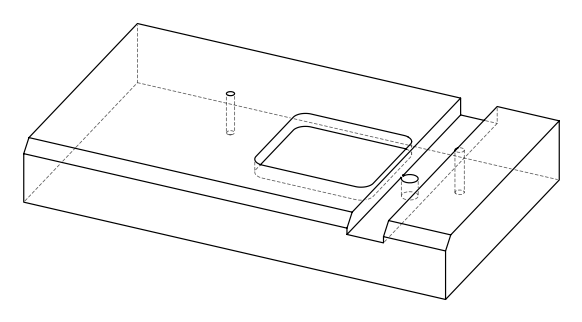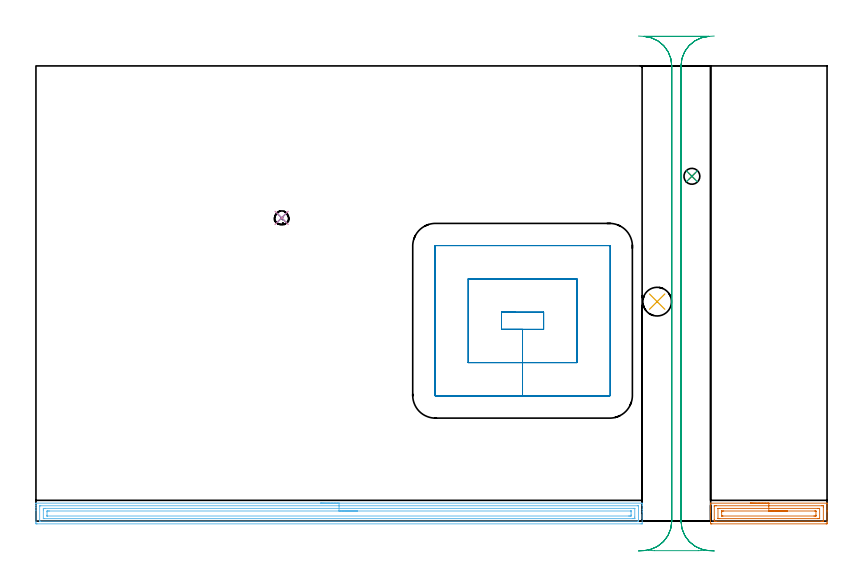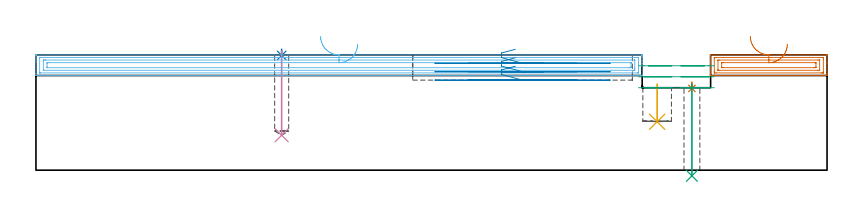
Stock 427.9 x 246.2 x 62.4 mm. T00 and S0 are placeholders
(PLAN: 9 operations, 6 tool changes, 21.8 min)
(1 SPOT_DRILL | STEP1HOLE | NXT0321_9005460120000 | 0.03 min | 1891 mm3)
(2 SPOT_DRILL_1 | STEP1POCKET | NXT0321_9005460120000 | 0.03 min | 0 mm3)
(3 DRILL_THROUGH_HOLE_INTO_CENTER | STEP1HOLE | NXT0301_057 | 0.2 min | 2607 mm3)
(4 DRILL_BLIND_HOLE_INTO_CENTER | STEP1POCKET | UGT0301_195 | 0.18 min | 1888 mm3)
(5 INDEXABLE_INSERT_DRILL_BLIND_HOLE_FROM_SOLID | STEP1POCKET_1 | NXT0302_002 | 0.09 min | 6781 mm3)
(6 AREA_MILL | FG_CHAMFER_SURFACE | UGT0205_001 | 10.76 min | 20951 mm3)
(7 AREA_MILL_1 | FG_CHAMFER_SURFACE_1 | UGT0205_001 | 2.29 min | 4353 mm3)
(8 MILL_RECTANGULAR_POCKET | POCKET_RECTANGULAR_STRAIGHT | UGT0201_106 | Follow Part, ap 6, ae 75% | 4.33 min | 169644 mm3)
(9 MILL_RECTANGULAR_SLOT | SLOT_RECTANGULAR | UGT0201_004 | Follow Part, ap 8, ae 75% | 3.84 min | 156139 mm3)
(TOOL NXT0321_9005460120000 | NC Spot Drill, 142deg, 12mm, Carbide, Uncoated | D12 PA142 FL30 Z2)
(TOOL NXT0301_057 | Carbide Drill 8.6mm [860.1-0860-026A1-MM 2214] | D8.6 PA140 FL47 Z2)
(TOOL UGT0301_195 | Twist Drill 7.6 mm | D7.6 PA118 FL73 Z2)
(TOOL NXT0302_002 | Index. Insert Drill 15.5mm [880-D1550L20-05] | D15.5 PA176 FL78 Z2)
(TOOL UGT0205_001 | Chamfer Mill 20 x 3 x 45 deg. | D20 FL50 Z2)
(TOOL UGT0201_106 | End Mill 24 mm | D24 FL25 Z2)
(TOOL UGT0201_004 | End Mill 32 mm | D32 FL53 Z6)
(OP 1 SPOT_DRILL)
G17 G21 G94 G90
T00 M6
G54
G17 G0 G90 X354.8 Y186.5 S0 M3
G43 Z72.4 H0
G94 G81 G98 Z44.23 F250. R47.6
G80
M5
M2
(OP 2 SPOT_DRILL_1)
G17 G21 G94 G90
T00 M6
G54
G17 G0 G90 X132.9 Y164. S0 M3
G43 Z72.4 H0
G94 G81 G98 Z62.073 F250. R65.4
G80
M5
M2
(OP 3 DRILL_THROUGH_HOLE_INTO_CENTER)
G17 G21 G94 G90
T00 M6
G54
G17 G0 G90 X354.8 Y186.5 S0 M3
G43 Z72.4 H1
G94 G73 G98 Z-3.065 F250. Q7.944 R46.6
G80
M5
M2
(OP 4 DRILL_BLIND_HOLE_INTO_CENTER)
G17 G21 G94 G90
T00 M6
G54
G17 G0 G90 X132.9 Y164. S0 M3
G43 Z72.4 H0
G94 G81 G98 Z18.9 F250. R64.4
G80
M5
M2
(OP 5 INDEXABLE_INSERT_DRILL_BLIND_HOLE_FROM_SOLID)
G17 G21 G94 G90
T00 M6
G54
G17 G0 G90 X336. Y118.7 S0 M3
G43 Z72.4 H1
G94 G81 G98 Z26.2 F250. R46.6
G80
M5
M2
(OP 6 AREA_MILL)
G17 G21 G94 G90
T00 M6
G54
G17 G0 G90 X153.95 Y9.7 S1061 M3
G43 Z72.4 H0
G94 G1 X153.988 Z71.528 F250.
X154.102 Z70.663
X154.291 Z69.812
X154.553 Z68.98
X154.887 Z68.174
X155.29 Z67.4
X155.758 Z66.664
X156.29 Z65.972
X156.879 Z65.329
X157.522 Z64.74
X158.214 Z64.208
X158.95 Z63.74
X159.724 Z63.337
X160.53 Z63.003
X161.362 Z62.741
X162.213 Z62.552
X163.078 Z62.438
X163.95 Z62.4
X327.739
X327.89 Y9.698 Z62.388
X327.897 Y9.575 Z62.267
X327.9 Y9.445 Z62.144
Y9.103 Z61.802
Y8.472 Z61.167
Y6.408 Z59.105
Y4.974 Z57.67
Y-1.147 Z51.551
X327.896 Y-1.43 Z51.267
X327.89 Y-1.492 Z51.205
X327.826 Y-1.499 Z51.199
X327.293 Y-1.5 Z51.2
X0.607
X0.25 Y-1.496 Z51.202
X0.01 Y-1.493 Z51.204
X0.006 Y-1.147 Z51.551
X0. Y-0.552 Z52.145
Y5.849 Z58.544
Y7.282 Z59.979
Y8.472 Z61.167
Y9.445 Z62.145
X0.003 Y9.575 Z62.267
X0.01 Y9.698 Z62.388
X0.161 Y9.7 Z62.4
X163.95
Y8.286 Z60.986
X325.508 Y8.285 Z60.985
X325.699 Y8.284 Z60.984
X325.852 Y8.28 Z60.98
X325.884 Y8.279 Z60.979
X325.89 Y8.261 Z60.961
X325.894 Y8.234 Z60.934
X325.899 Y8.089 Z60.789
X325.9 Y0.218 Z52.918
X325.898 Y0.09 Z52.79
X325.894 Y-0.013 Z52.687
X325.89 Y-0.075 Z52.625
X325.857 Y-0.079 Z52.621
X325.508 Y-0.084 Z52.616
X325.317 Y-0.085 Z52.615
X2.392
X2.201 Y-0.084 Z52.616
X2.048 Y-0.081 Z52.619
X2.016 Y-0.079 Z52.621
X2.01 Y-0.062 Z52.638
X2.006 Y-0.035 Z52.665
X2.001 Y0.111 Z52.811
X2. Y7.982 Z60.682
X2.002 Y8.11 Z60.81
X2.006 Y8.213 Z60.913
X2.01 Y8.275 Z60.975
X2.043 Y8.279 Z60.979
X2.392 Y8.283 Z60.983
X2.583 Y8.285 Z60.985
X163.95 Y8.286 Z60.986
Y6.872 Z59.572
X323.571 Y6.871 Z59.571
X323.722 Y6.87 Z59.57
X323.873 Y6.866 Z59.566
X323.886 Y6.865 Z59.565
X323.89 Y6.857 Z59.557
X323.896 Y6.827 Z59.527
X323.899 Y6.781 Z59.481
X323.9 Y2.177 Z54.877
X323.898 Y1.477 Z54.177
X323.896 Y1.39 Z54.09
X323.891 Y1.347 Z54.047
X323.887 Y1.335 Z54.035
X323.869 Y1.333 Z54.033
X323.722 Y1.331 Z54.031
X322.981 Y1.329 Z54.029
X322.83 Y1.328 Z54.028
X4.329 Y1.329 Z54.029
X4.178 Y1.33 Z54.03
X4.027 Y1.334 Z54.034
X4.014 Y1.335 Z54.035
X4.01 Y1.343 Z54.043
X4.004 Y1.372 Z54.072
X4.001 Y1.419 Z54.119
X4. Y6.023 Z58.723
X4.002 Y6.723 Z59.423
X4.004 Y6.81 Z59.51
X4.01 Y6.852 Z59.552
X4.013 Y6.865 Z59.565
X4.031 Y6.867 Z59.567
X4.178 Y6.869 Z59.569
X4.919 Y6.871 Z59.571
X5.07 Y6.872 Z59.572
X163.95
Y5.457 Z58.157
X321.768
X321.821 Y5.456 Z58.156
X321.877 Y5.452 Z58.152
X321.89 Y5.451 Z58.151
X321.893 Y5.433 Z58.133
X321.896 Y5.387 Z58.087
X321.9 Y5.011 Z57.711
Y3.262 Z55.962
Y3.226 Z55.926
X321.892 Y2.807 Z55.507
X321.89 Y2.76 Z55.46
X321.832 Y2.75 Z55.45
X321.702 Y2.746 Z55.446
X321.536 Y2.744 Z55.444
X321.045 Y2.743 Z55.443
X320.645
X6.132
X6.079 Y2.744 Z55.444
X6.023 Y2.747 Z55.447
X6.01 Y2.749 Z55.449
X6.007 Y2.767 Z55.467
X6.004 Y2.813 Z55.513
X6. Y3.189 Z55.889
X6.001 Y4.974 Z57.674
X6.008 Y5.393 Z58.093
X6.01 Y5.44 Z58.14
X6.068 Y5.45 Z58.15
X6.198 Y5.454 Z58.154
X6.364 Y5.456 Z58.156
X6.855 Y5.457 Z58.157
X7.255
X163.95
X164.822 Z58.195
X165.686 Z58.309
X166.538 Z58.498
X167.37 Z58.76
X168.176 Z59.094
X168.95 Z59.497
X169.686 Z59.966
X170.378 Z60.497
X171.021 Z61.086
X171.61 Z61.729
X172.141 Z62.422
X172.61 Z63.157
X173.013 Z63.931
X173.347 Z64.737
X173.609 Z65.569
X173.798 Z66.421
X173.912 Z67.286
X173.95 Z68.157
G0 Z72.4
M5
M2
(OP 7 AREA_MILL_1)
G17 G21 G94 G90
T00 M6
G54
G17 G0 G90 X386.4 Y9.7 S1061 M3
G43 Z72.4 H0
G94 G1 X386.438 Z71.528 F250.
X386.552 Z70.663
X386.741 Z69.812
X387.003 Z68.98
X387.337 Z68.174
X387.74 Z67.4
X388.209 Z66.664
X388.74 Z65.972
X389.329 Z65.329
X389.972 Z64.739
X390.664 Z64.208
X391.4 Z63.74
X392.174 Z63.337
X392.98 Z63.003
X393.812 Z62.741
X394.664 Z62.552
X395.528 Z62.438
X396.4 Z62.4
X427.835
X427.89 Y9.696 Z62.391
X427.9 Y9.596 Z62.294
Y5.72 Z58.418
Y4.974 Z57.668
Y-0.645 Z52.05
X427.895 Y-1.147 Z51.549
X427.89 Y-1.491 Z51.205
X427.745 Y-1.496 Z51.202
X427.392 Y-1.5 Z51.2
X365.607
X365.408 Y-1.498 Z51.202
X364.91 Y-1.491 Z51.205
X364.9 Y-1.147 Z51.549
Y4.974 Z57.668
Y5.72 Z58.418
Y5.849 Z58.547
X364.901 Y9.598 Z62.296
X364.91 Y9.696 Z62.391
X364.965 Y9.7 Z62.4
X396.4
Y8.286 Z60.986
X424.925
X425.621 Y8.284 Z60.984
X425.814 Y8.282 Z60.982
X425.886 Y8.279 Z60.979
X425.891 Y8.256 Z60.956
X425.897 Y8.2 Z60.9
X425.9 Y7.598 Z60.298
Y7.322 Z60.022
Y0.327 Z53.027
X425.897 Y0.051 Z52.751
X425.894 Y-0.027 Z52.673
X425.89 Y-0.072 Z52.628
X425.879 Y-0.079 Z52.621
X425.795 Y-0.082 Z52.618
X425.621 Y-0.084 Z52.616
X425.432 Y-0.086 Z52.614
X424.736
X367.876
X367.179 Y-0.084 Z52.616
X366.986 Y-0.082 Z52.618
X366.914 Y-0.079 Z52.621
X366.909 Y-0.056 Z52.644
X366.903 Y0. Z52.7
X366.9 Y0.602 Z53.302
Y0.878 Z53.578
Y7.873 Z60.573
X366.903 Y8.149 Z60.849
X366.906 Y8.227 Z60.927
X366.91 Y8.272 Z60.972
X366.921 Y8.279 Z60.979
X367.005 Y8.281 Z60.981
X367.179 Y8.284 Z60.984
X367.368 Y8.285 Z60.985
X368.064 Y8.286 Z60.986
X396.4
Y6.872 Z59.572
X422.965 Y6.871 Z59.571
X423.703 Y6.869 Z59.569
X423.85 Y6.866 Z59.566
X423.89 Y6.864 Z59.564
X423.896 Y6.772 Z59.472
X423.899 Y6.723 Z59.423
Y1.477 Z54.177
X423.898 Y1.429 Z54.129
X423.89 Y1.379 Z54.079
X423.879 Y1.335 Z54.035
X422.965 Y1.329 Z54.029
X369.835
X369.098 Y1.331 Z54.031
X368.95 Y1.334 Z54.034
X368.91 Y1.336 Z54.036
X368.904 Y1.427 Z54.127
X368.901 Y1.477 Z54.177
Y6.723 Z59.423
X368.902 Y6.77 Z59.47
X368.91 Y6.821 Z59.521
X368.921 Y6.865 Z59.565
X369.835 Y6.871 Z59.571
X396.4 Y6.872 Z59.572
Y5.457 Z58.157
X421.194
X421.593 Y5.455 Z58.155
X421.838 Y5.451 Z58.151
X421.89 Y5.449 Z58.149
X421.894 Y5.354 Z58.054
X421.899 Y5.152 Z57.852
Y3.226 Z55.926
X421.896 Y2.877 Z55.577
X421.893 Y2.79 Z55.49
X421.89 Y2.752 Z55.452
X421.845 Y2.75 Z55.45
X421.679 Y2.746 Z55.446
X421.194 Y2.743 Z55.443
X420.797
X371.606
X371.208 Y2.745 Z55.445
X370.962 Y2.749 Z55.449
X370.91 Y2.751 Z55.451
X370.906 Y2.846 Z55.546
X370.901 Y3.048 Z55.748
Y4.974 Z57.674
X370.904 Y5.323 Z58.023
X370.907 Y5.41 Z58.11
X370.91 Y5.447 Z58.147
X370.955 Y5.45 Z58.15
X371.121 Y5.454 Z58.154
X371.606 Y5.457 Z58.157
X372.003
X396.4
X397.272 Z58.195
X398.137 Z58.309
X398.988 Z58.498
X399.82 Z58.76
X400.626 Z59.094
X401.4 Z59.497
X402.136 Z59.966
X402.828 Z60.497
X403.471 Z61.086
X404.06 Z61.729
X404.592 Z62.422
X405.06 Z63.157
X405.463 Z63.931
X405.797 Z64.737
X406.059 Z65.569
X406.248 Z66.421
X406.362 Z67.286
X406.4 Z68.157
G0 Z72.4
M5
M2
(OP 8 MILL_RECTANGULAR_POCKET)
G17 G21 G94 G90
T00 M6
G54
G17 G0 G90 X259.339 Y113. S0 M3
G43 Z72.4 H0
Z65.4
G94 G1 X251.8 Z63.38 F250.
Y103.7 Z60.888
X263.2 Z57.833
X274.6 F500.
Y113.
X251.8
Y103.7
X263.2
Y85.7
X292.6
Y131.
X233.8
Y85.7
X263.2
Y67.7
X310.3
G3 X310.6 Y68. R0.3
G1 Y148.7
G3 X310.3 Y149. R0.3
G1 X216.1
G3 X215.8 Y148.7 R0.3
G1 Y68.
G3 X216.1 Y67.7 R0.3
G1 X263.2
X264.2
G0 X259.339 Y113. Z60.833
G1 X251.8 Z58.813 F250.
Y103.7 Z56.321
X263.2 Z53.267
X274.6 F500.
Y113.
X251.8
Y103.7
X263.2
Y85.7
X292.6
Y131.
X233.8
Y85.7
X263.2
Y67.7
X310.3
G3 X310.6 Y68. R0.3
G1 Y148.7
G3 X310.3 Y149. R0.3
G1 X216.1
G3 X215.8 Y148.7 R0.3
G1 Y68.
G3 X216.1 Y67.7 R0.3
G1 X263.2
X264.2
G0 X259.339 Y113. Z56.267
G1 X251.8 Z54.247 F250.
Y103.7 Z51.755
X263.2 Z48.7
X274.6 F500.
Y113.
X251.8
Y103.7
X263.2
Y85.7
X292.6
Y131.
X233.8
Y85.7
X263.2
Y67.7
X310.3
G3 X310.6 Y68. R0.3
G1 Y148.7
G3 X310.3 Y149. R0.3
G1 X216.1
G3 X215.8 Y148.7 R0.3
G1 Y68.
G3 X216.1 Y67.7 R0.3
G1 X263.2
X264.2
G0 Z72.4
M5
M2
(OP 9 MILL_RECTANGULAR_SLOT)
G17 G21 G94 G90
T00 M6
G54
G17 G0 G90 X325.885 Y262.354 S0 M3
G43 Z72.4 H0
Z56.467
G94 G1 X328.879 Y262.17 F250.
G2 X343.9 Y246.2 R16. F500.
G1 Y0.
G2 X331.287 Y-15.637 R16.
G1 X331.281 Y-15.667
G3 X334.53 Y-16. R16.
G1 X358.27
G3 X361.519 Y-15.667 R16.
G1 X361.513 Y-15.637
G2 X348.9 Y0. R16.
G1 Y246.2
G2 X363.921 Y262.17 R16.
G1 X366.915 Y262.354 F250.
G0 Z72.4
Y-16.154
Z50.533
G1 X363.921 Y-15.97
G2 X348.9 Y0. R16. F500.
G1 Y246.2
G2 X363.921 Y262.17 R16.
G1 Y262.2
X328.879
Y262.17
G2 X343.9 Y246.2 R16.
G1 Y0.
G2 X328.879 Y-15.97 R16.
G1 X325.885 Y-16.154 F250.
G0 X366.915 Z44.6
G1 X363.921 Y-15.97
G2 X348.9 Y0. R16. F500.
G1 Y246.2
G2 X363.921 Y262.17 R16.
G1 Y262.2
X328.879
Y262.17
G2 X343.9 Y246.2 R16.
G1 Y0.
G2 X328.879 Y-15.97 R16.
G1 X325.885 Y-16.154 F250.
G0 Z72.4
M5
M2
